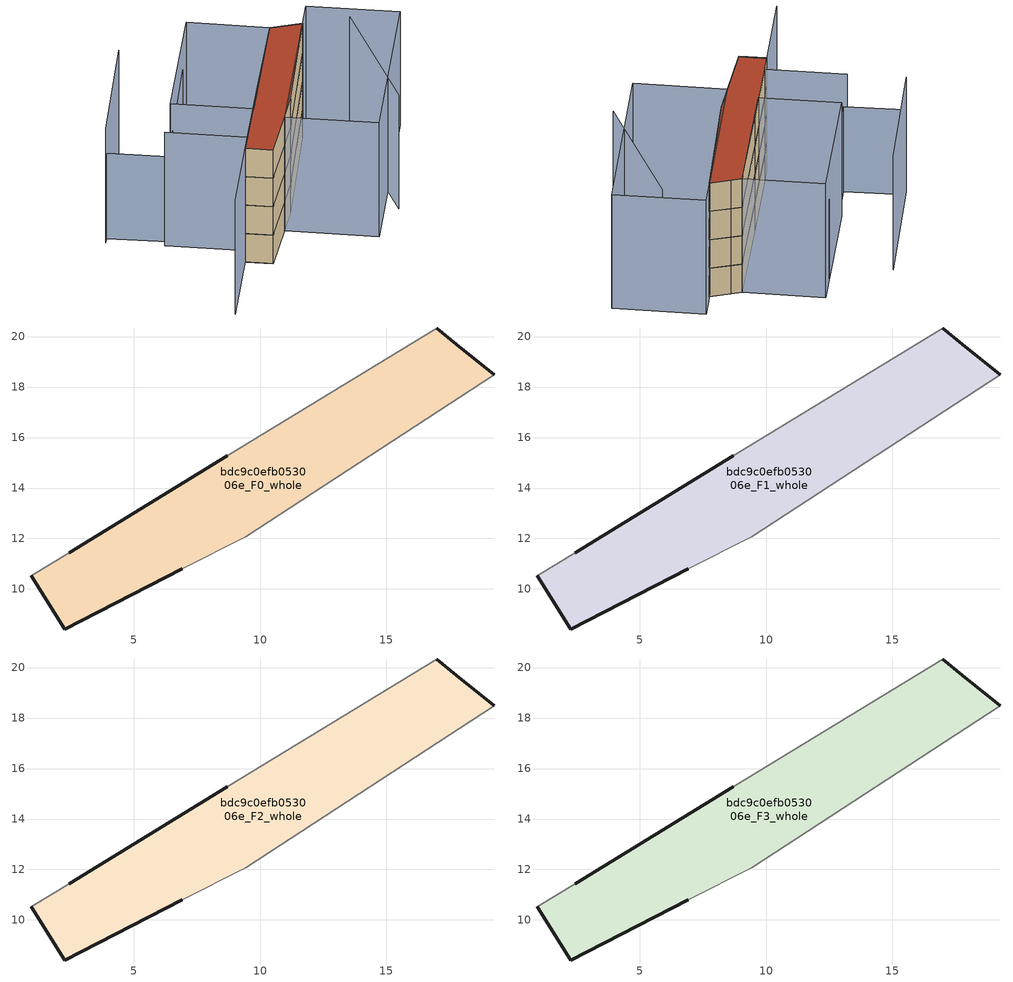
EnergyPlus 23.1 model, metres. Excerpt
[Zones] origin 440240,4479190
bdc9c0efb053006e_F0_whole
 floor ground (EU_floor_Construction): 19.27,18.48 17.78,19.7 16.99,20.34 8.71,15.28 2.43,11.43 0.94,10.52 2.25,8.41 6.91,10.8 9.43,12.08 z0
 wall outside (EU_wall_Construction): 6.91,10.8 2.25,8.41 0.94,10.52 / 2.43,11.43 8.71,15.28 / 16.99,20.34 17.78,19.7 19.27,18.48 z0:3
 wall adiabatic (EU_wall_Construction): 0.94,10.52 2.43,11.43 / 8.71,15.28 16.99,20.34 / 19.27,18.48 9.43,12.08 6.91,10.8 z0:3
bdc9c0efb053006e_F1_whole
 floor to bdc9c0efb053006e_F0_whole (EU_floor_Construction): 19.27,18.48 17.78,19.7 16.99,20.34 8.71,15.28 2.43,11.43 0.94,10.52 2.25,8.41 6.91,10.8 9.43,12.08 z3
 wall outside (EU_wall_Construction): 6.91,10.8 2.25,8.41 0.94,10.52 / 2.43,11.43 8.71,15.28 / 16.99,20.34 17.78,19.7 19.27,18.48 z3:6
 wall adiabatic (EU_wall_Construction): 0.94,10.52 2.43,11.43 / 8.71,15.28 16.99,20.34 / 19.27,18.48 9.43,12.08 6.91,10.8 z3:6
bdc9c0efb053006e_F2_whole
 floor to bdc9c0efb053006e_F1_whole (EU_floor_Construction): 19.27,18.48 17.78,19.7 16.99,20.34 8.71,15.28 2.43,11.43 0.94,10.52 2.25,8.41 6.91,10.8 9.43,12.08 z6
 wall outside (EU_wall_Construction): 6.91,10.8 2.25,8.41 0.94,10.52 / 2.43,11.43 8.71,15.28 / 16.99,20.34 17.78,19.7 19.27,18.48 z6:9
 wall adiabatic (EU_wall_Construction): 0.94,10.52 2.43,11.43 / 8.71,15.28 16.99,20.34 / 19.27,18.48 9.43,12.08 6.91,10.8 z6:9
bdc9c0efb053006e_F3_whole
 floor to bdc9c0efb053006e_F2_whole (EU_floor_Construction): 19.27,18.48 17.78,19.7 16.99,20.34 8.71,15.28 2.43,11.43 0.94,10.52 2.25,8.41 6.91,10.8 9.43,12.08 z9
 wall outside (EU_wall_Construction): 6.91,10.8 2.25,8.41 0.94,10.52 / 2.43,11.43 8.71,15.28 / 16.99,20.34 17.78,19.7 19.27,18.48 z9:12
 wall adiabatic (EU_wall_Construction): 0.94,10.52 2.43,11.43 / 8.71,15.28 16.99,20.34 / 19.27,18.48 9.43,12.08 6.91,10.8 z9:12
 roof outside (EU_roof_Construction): 17.78,19.7 19.27,18.48 9.43,12.08 6.91,10.8 2.25,8.41 0.94,10.52 2.43,11.43 8.71,15.28 16.99,20.34 z12
shading: 15.68,5.01 22.61,15.85 / -1.39,17.58 2.44,11.43 / 2.44,11.43 -5.92,6.23 / 6.12,28.56 -4.16,21.95 / 6.85,10.76 21.56,19.9 / 21.56,19.9 25.93,12.88 / 25.93,12.88 11.22,3.73 / 11.22,3.73 6.85,10.76 / 2.39,19.91 13.15,26.55 / 13.15,26.55 16.99,20.34 / 16.99,20.34 6.23,13.7 / 6.23,13.7 2.39,19.91 z0:12; 10.67,25.02 -0.72,17.7 / -0.72,17.7 -3.66,22.27 z0:9
[Building]
EU S2 Campaign: North Axis=0; Terrain=City; Solar Distribution=FullExterior
[Site:Location]
Madrid: Latitude=40.5; Longitude=-3.5; Time Zone=1; Elevation=609
[SizingPeriod:WeatherFileDays]
AnnualSizingPeriod: Begin Month=1; Begin Day of Month=1; End Month=12; End Day of Month=31; Day of Week for Start Day=Monday; Use Weather File Daylight Saving Period=No; Use Weather File Rain and Snow Indicators=No
[MATERIAL]
EU_InternalMass_Material: Roughness=MediumRough; Thickness=0.1; Conductivity=1; Density=1800; Specific Heat=900; Thermal Absorptance=0.9; Solar Absorptance=0.7; Visible Absorptance=0.7
[MATERIAL:NOMASS] Roughness=MediumRough; Thermal Absorptance=0.9; Solar Absorptance=0.7; Visible Absorptance=0.7
Name | Thermal Resistance
EU_wall_NoMass | 1.26313
EU_roof_NoMass | 0.258054
EU_floor_NoMass | 0.563028
[CONSTRUCTION]
EU_wall_Construction: EU_wall_NoMass
EU_roof_Construction: EU_roof_NoMass
EU_floor_Construction: EU_floor_NoMass
EU_InternalMass_Construction: EU_InternalMass_Material
[ZONE] Type=1; Multiplier=1; Ceiling Height=autocalculate; Volume=166.969; Floor Area=autocalculate; Part of Total Floor Area=Yes
bdc9c0efb053006e_F0_whole; bdc9c0efb053006e_F1_whole; bdc9c0efb053006e_F2_whole; bdc9c0efb053006e_F3_whole
[INTERNALMASS] Construction=EU_InternalMass_Construction; Surface Area=55.6523
Name | Zone or ZoneList
bdc9c0efb053006e_F0_whole_EU_InternalMass | bdc9c0efb053006e_F0_whole
bdc9c0efb053006e_F1_whole_EU_InternalMass | bdc9c0efb053006e_F1_whole
bdc9c0efb053006e_F2_whole_EU_InternalMass | bdc9c0efb053006e_F2_whole
bdc9c0efb053006e_F3_whole_EU_InternalMass | bdc9c0efb053006e_F3_whole
[OTHEREQUIPMENT] Fuel Type=Electricity; Design Level Calculation Method=Watts/Area; Power per Zone Floor Area=1; Fraction Latent=0; Fraction Radiant=0; Fraction Lost=0; Carbon Dioxide Generation Rate=0; EndUse Subcategory=EU_Step8_InternalGains
Name | Zone or ZoneList or Space or SpaceList | Schedule
EU_Step8_InternalGain_bdc9c0efb053006e_F0_whole_f000 | bdc9c0efb053006e_F0_whole | EU_Step8_GainSchedule_bdc9c0efb053006e_F0_whole_f000
EU_Step8_InternalGain_bdc9c0efb053006e_F1_whole_f000 | bdc9c0efb053006e_F1_whole | EU_Step8_GainSchedule_bdc9c0efb053006e_F1_whole_f000
EU_Step8_InternalGain_bdc9c0efb053006e_F2_whole_f000 | bdc9c0efb053006e_F2_whole | EU_Step8_GainSchedule_bdc9c0efb053006e_F2_whole_f000
EU_Step8_InternalGain_bdc9c0efb053006e_F3_whole_f000 | bdc9c0efb053006e_F3_whole | EU_Step8_GainSchedule_bdc9c0efb053006e_F3_whole_f000
[ZONEVENTILATION:DESIGNFLOWRATE] Schedule=EU_AlwaysOn; Design Flow Rate Calculation Method=AirChanges/Hour; Air Changes per Hour=0.717621; Ventilation Type=Natural; Fan Pressure Rise=0; Fan Total Efficiency=1; Constant Term Coefficient=1; Temperature Term Coefficient=0; Velocity Term Coefficient=0; Velocity Squared Term Coefficient=0; Minimum Indoor Temperature=-100; Maximum Indoor Temperature=100; Delta Temperature=-100; Minimum Outdoor Temperature=-100; Maximum Outdoor Temperature=100; Maximum Wind Speed=40
Name | Zone or ZoneList or Space or SpaceList
EU_ConstantAir_bdc9c0efb053006e_F0_whole | bdc9c0efb053006e_F0_whole
EU_ConstantAir_bdc9c0efb053006e_F1_whole | bdc9c0efb053006e_F1_whole
EU_ConstantAir_bdc9c0efb053006e_F2_whole | bdc9c0efb053006e_F2_whole
EU_ConstantAir_bdc9c0efb053006e_F3_whole | bdc9c0efb053006e_F3_whole
[HVACTEMPLATE:THERMOSTAT] Constant Heating Setpoint=20; Constant Cooling Setpoint=50
EU_HeatOnly_bdc9c0efb053006e_F0_whole; EU_HeatOnly_bdc9c0efb053006e_F1_whole; EU_HeatOnly_bdc9c0efb053006e_F2_whole; EU_HeatOnly_bdc9c0efb053006e_F3_whole
[HVACTEMPLATE:ZONE:IDEALLOADSAIRSYSTEM] System Availability Schedule=EU_AlwaysOn; Maximum Heating Supply Air Temperature=50; Minimum Cooling Supply Air Temperature=13; Maximum Heating Supply Air Humidity Ratio=0.0156; Minimum Cooling Supply Air Humidity Ratio=0.0077; Heating Limit=NoLimit; Cooling Limit=NoLimit; Heating Availability Schedule=EU_AlwaysOn; Cooling Availability Schedule=EU_CoolingOff; Dehumidification Control Type=ConstantSensibleHeatRatio; Cooling Sensible Heat Ratio=0.7; Dehumidification Setpoint=60; Humidification Control Type=None; Humidification Setpoint=30; Outdoor Air Method=None; Outdoor Air Flow Rate per Person=0.00944; Outdoor Air Flow Rate per Zone Floor Area=0; Outdoor Air Flow Rate per Zone=0; Demand Controlled Ventilation Type=None; Outdoor Air Economizer Type=NoEconomizer; Heat Recovery Type=None; Sensible Heat Recovery Effectiveness=0.7; Latent Heat Recovery Effectiveness=0.65
Name | Template Thermostat
bdc9c0efb053006e_F0_whole | EU_HeatOnly_bdc9c0efb053006e_F0_whole
bdc9c0efb053006e_F1_whole | EU_HeatOnly_bdc9c0efb053006e_F1_whole
bdc9c0efb053006e_F2_whole | EU_HeatOnly_bdc9c0efb053006e_F2_whole
bdc9c0efb053006e_F3_whole | EU_HeatOnly_bdc9c0efb053006e_F3_whole
[SIZING:ZONE] Zone Cooling Design Supply Air Temperature Input Method=SupplyAirTemperature; Zone Cooling Design Supply Air Temperature=13; Zone Heating Design Supply Air Temperature Input Method=SupplyAirTemperature; Zone Heating Design Supply Air Temperature=50; Zone Cooling Design Supply Air Humidity Ratio=0.008; Zone Heating Design Supply Air Humidity Ratio=0.008; Cooling Design Air Flow Method=DesignDay; Cooling Design Air Flow Rate=0; Cooling Minimum Air Flow per Zone Floor Area=0.000762; Cooling Minimum Air Flow=0; Cooling Minimum Air Flow Fraction=0.2; Heating Design Air Flow Method=DesignDay; Heating Design Air Flow Rate=0; Heating Maximum Air Flow per Zone Floor Area=0.002032; Heating Maximum Air Flow=0.141576; Heating Maximum Air Flow Fraction=0.3; Account for Dedicated Outdoor Air System=No; Dedicated Outdoor Air System Control Strategy=NeutralSupplyAir; Dedicated Outdoor Air Low Setpoint Temperature for Design=autosize; Dedicated Outdoor Air High Setpoint Temperature for Design=autosize; Zone Load Sizing Method=Sensible Load Only No Latent Load; Zone Latent Cooling Design Supply Air Humidity Ratio Input Method=HumidityRatioDifference; Zone Cooling Design Supply Air Humidity Ratio Difference=0.005; Zone Latent Heating Design Supply Air Humidity Ratio Input Method=HumidityRatioDifference; Zone Humidification Design Supply Air Humidity Ratio Difference=0.005
bdc9c0efb053006e_F0_whole; bdc9c0efb053006e_F1_whole; bdc9c0efb053006e_F2_whole; bdc9c0efb053006e_F3_whole
[SCHEDULE:CONSTANT]
Name | Hourly Value
EU_AlwaysOn | 1
EU_CoolingOff | 0
[SCHEDULE:FILE] Column Number=1; Rows to Skip at Top=0; Number of Hours of Data=8760; Column Separator=Comma; Interpolate to Timestep=No; Minutes per Item=60; Adjust Schedule for Daylight Savings=Yes
Name | File
EU_Step8_GainSchedule_bdc9c0efb053006e_F0_whole_f000 | ../../schedules/bdc9c0efb053006e/bdc9c0efb053006e_F0_whole_f000_gain.csv
EU_Step8_GainSchedule_bdc9c0efb053006e_F1_whole_f000 | ../../schedules/bdc9c0efb053006e/bdc9c0efb053006e_F1_whole_f000_gain.csv
EU_Step8_GainSchedule_bdc9c0efb053006e_F2_whole_f000 | ../../schedules/bdc9c0efb053006e/bdc9c0efb053006e_F2_whole_f000_gain.csv
EU_Step8_GainSchedule_bdc9c0efb053006e_F3_whole_f000 | ../../schedules/bdc9c0efb053006e/bdc9c0efb053006e_F3_whole_f000_gain.csv
